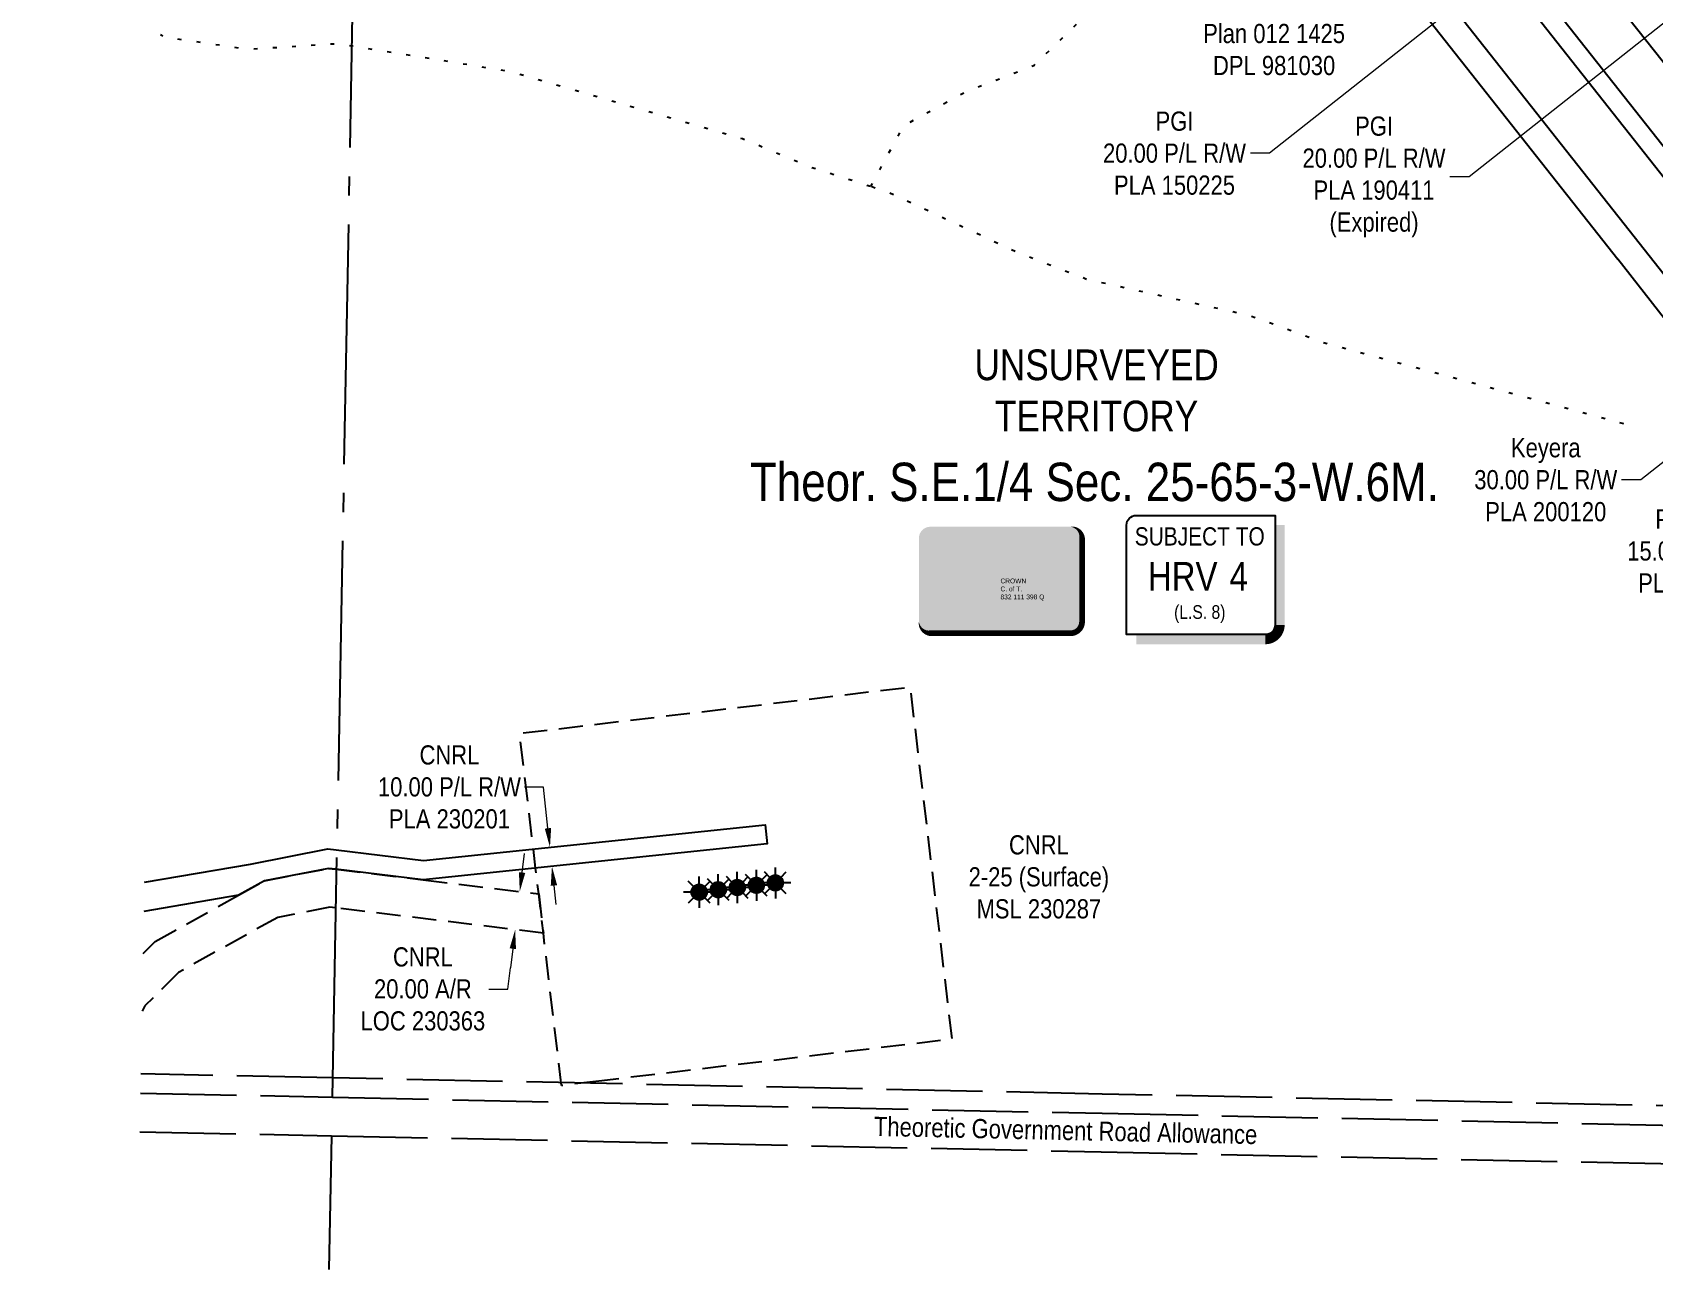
# Model space of a CAD drawing. Extents: x 413456 to 426437, y 6044251 to 6059667.
# Drawn here: x 414994 to 415838, y 6056227 to 6056872 of the extents above; entities that cross this region are included whole.
import ezdxf
from ezdxf.enums import TextEntityAlignment as Align

# ---------------------------------------------------------------- set-up
doc = ezdxf.new("R2018")
doc.units = 0
doc.header["$LTSCALE"] = 5
doc.header["$PDSIZE"] = 0.5
for name, pattern in [('foc-ACCESSROAD', [3.75, 2.5, -1.25]), ('foc-QUARTERLINE', [33, 25, -3, 2, -3]), ('foc-UNSURVEYED', [12.5, 10, -2.5]), ('foc-WHEELTRACKS', [2, 0.4, -1.6])]:
    doc.linetypes.add(name, pattern=pattern)
doc.layers.get('Defpoints').update_dxf_attribs({"color": 9})
for name, color, linetype in [('AS-OWNER', 7, 'Continuous'), ('C-RW', 13, 'Continuous'), ('C-SYMBOL', 7, 'Continuous'), ('CG-NOTES', 7, 'Continuous'), ('CTW', 7, 'Continuous'), ('F-AR', 190, 'foc-ACCESSROAD'), ('F-RW', 190, 'Continuous'), ('F-WS', 190, 'foc-ACCESSROAD'), ('F-WS-S', 8, 'Continuous'), ('L-QSEC', 8, 'foc-QUARTERLINE'), ('L-ROAD-T', 7, 'Continuous'), ('L-UNS-T', 3, 'Continuous'), ('L-USEC', 7, 'foc-UNSURVEYED'), ('oil_and_gas_wells_pt', 7, 'Continuous'), ('T-WATER-P3', 160, 'foc-WHEELTRACKS')]:
    doc.layers.add(name, color=color, linetype=linetype)
for name, color, linetype, lineweight in [('C-RW-T', 13, 'Continuous', 9), ('F-RW-T', 190, 'Continuous', 9), ('F-WS-T', 190, 'Continuous', 9)]:
    doc.layers.add(name, color=color, linetype=linetype, lineweight=lineweight)
doc.styles.add('175L', font='ARIALN.TTF', dxfattribs={"height": 20})
doc.styles.add('80CG', font='ARIALN.TTF', dxfattribs={"height": 10})
doc.styles.add('80L', font='ARIALN.TTF', dxfattribs={"height": 10})
doc.styles.add('HRV', font='ARIALN.TTF', dxfattribs={"height": 3})
doc.styles.get("Standard").update_dxf_attribs({"font": 'ARIALN.TTF'})
doc.dimstyles.new('Compass 5 000', dxfattribs={"dimscale": 5, "dimtxt": 9, "dimasz": 2, "dimexe": 0.2, "dimexo": 0.0625, "dimgap": 0.5, "dimtad": 0, "dimtih": 1, "dimtoh": 1, "dimzin": 0, "dimdsep": 46, "dimtxsty": '80CG', "dimcen": 0.1, "dimse1": 1, "dimse2": 1, "dimclrd": 256, "dimclrt": 256, "dimaunit": 1, "dimadec": 4, "dimazin": 0, "dimtfac": 0.06, "dimtofl": 0, "dimtmove": 0, "dimatfit": 1, "dimfxl": 0.2, "dimtolj": 1, "dimtzin": 0, "dimlwd": -1, "dimarcsym": 0})

# ---------------------------------------------------------------- blocks, each defined once
blk = doc.blocks.new('HRV')
blk.add_lwpolyline([(-35.14, 31.6), (37.21, 31.6), (37.21, -25.54, -0.414214), (32.21, -30.54), (-40.14, -30.54), (-40.14, 26.6, -0.414214)], format="xyb", close=True)
at = {"const_width": 5, "flags": 128}
blk.add_lwpolyline([(-35.14, -33.04), (32.21, -33.04, 0.414214), (39.71, -25.54), (39.71, 26.6)], format="xyb", dxfattribs=at)
at = {"style": '80L'}
blk.add_text('SUBJECT TO', height=9.5, dxfattribs=at).set_placement((-2.01, 13.06), align=Align.BOTTOM_CENTER)
blk.add_attdef('(N.W.1/4 00)', text='', height=7.12, dxfattribs=at).set_placement((-2.01, -24.45), align=Align.BOTTOM_CENTER)
at = {"layer": 'CTW', "color": 3, "style": 'HRV'}
blk.add_text('HRV', height=15, dxfattribs=at).set_placement((-10.88, -0.18), align=Align.MIDDLE_CENTER)
blk.add_attdef('0', text='', height=15, dxfattribs=at).set_placement((18.28, -0.18), align=Align.MIDDLE_CENTER)
blk = doc.blocks.new('*D96')
at = {"layer": 'C-RW-T', "transparency": 16777216}
for p, q in [((416049.42, 6056627.81), (416057.27, 6056634.01)), ((416025.87, 6056609.23), (415932.06, 6056535.17)), ((415932.06, 6056535.17), (415922.06, 6056535.17))]:
    blk.add_line(p, q, dxfattribs=at)
for points in [[(416048.39, 6056629.12), (416050.45, 6056626.51), (416041.57, 6056621.62)], [(416024.84, 6056610.53), (416026.91, 6056607.92), (416033.72, 6056615.42)]]:
    blk.add_solid(points, dxfattribs=at)
at = {"layer": 'Defpoints', "color": 0, "transparency": 16777216}
for p in [(415645.72, 6057123.09), (415637.87, 6057116.9), (416041.57, 6056621.62)]:
    blk.add_point(p, dxfattribs=at)
at = {"layer": 'C-RW-T', "transparency": 16777216, "insert": (415882.98, 6056535.17), "char_height": 10, "attachment_point": 5, "style": '80CG', "bg_fill": 3, "box_fill_scale": 1.1, "bg_fill_color": 256, "bg_fill_true_color": 13158600, "bg_fill_transparency": 0}
blk.add_mtext('\\A1;Veren\\P10.00 P/L R/W\\PPlan 832 1008\\PPLA 140377', dxfattribs=at)
blk = doc.blocks.new('*D122')
at = {"layer": 'Defpoints', "color": 0, "transparency": 16777216}
for p in [(415726.27, 6057183.62), (415710.58, 6057171.21), (415920.87, 6056937.6)]:
    blk.add_point(p, dxfattribs=at)
at = {"layer": 'F-RW-T', "transparency": 16777216}
for p, q in [((415928.71, 6056943.8), (415936.56, 6056950)), ((415897.34, 6056918.99), (415742.58, 6056796.57)), ((415742.58, 6056796.57), (415732.58, 6056796.57))]:
    blk.add_line(p, q, dxfattribs=at)
for points in [[(415927.68, 6056945.11), (415929.75, 6056942.49), (415920.87, 6056937.6)], [(415896.31, 6056920.29), (415898.38, 6056917.68), (415905.19, 6056925.19)]]:
    blk.add_solid(points, dxfattribs=at)
at = {"layer": 'F-RW-T', "transparency": 16777216, "insert": (415693.04, 6056796.57), "char_height": 10, "attachment_point": 5, "style": '80CG'}
blk.add_mtext('\\A1;PGI\\P20.00 P/L R/W\\PPLA 190411\\P(Expired)', dxfattribs=at)
blk = doc.blocks.new('*D175')
at = {"layer": 'Defpoints', "color": 0, "transparency": 16777216}
for p in [(415666.12, 6057169.82), (415643.33, 6057151.83), (415816.63, 6056979.19)]:
    blk.add_point(p, dxfattribs=at)
at = {"layer": 'F-RW-T', "transparency": 16777216}
for p, q in [((415824.48, 6056985.39), (415832.33, 6056991.58)), ((415786, 6056955), (415690.52, 6056879.62)), ((415690.52, 6056879.62), (415680.52, 6056879.62))]:
    blk.add_line(p, q, dxfattribs=at)
for points in [[(415823.45, 6056986.7), (415825.52, 6056984.08), (415816.63, 6056979.19)], [(415784.96, 6056956.31), (415787.03, 6056953.69), (415793.84, 6056961.2)]]:
    blk.add_solid(points, dxfattribs=at)
at = {"layer": 'F-RW-T', "transparency": 16777216, "insert": (415640.98, 6056879.62), "char_height": 10, "attachment_point": 5, "style": '80CG'}
blk.add_mtext('\\A1;Alliance\\P29.00 P/L R/W\\PPlan 012 1425\\PDPL 981030', dxfattribs=at)
blk = doc.blocks.new('*D177')
at = {"layer": 'Defpoints', "color": 0, "transparency": 16777216}
for p in [(415329.63, 6056454.03), (415263.71, 6056447.15), (415330.66, 6056444.1)]:
    blk.add_point(p, dxfattribs=at)
at = {"layer": 'F-RW-T', "transparency": 16777216}
for p, q in [((415260.43, 6056478.6), (415250.43, 6056478.6)), ((415262.68, 6056457.09), (415260.43, 6056478.6)), ((415265.79, 6056427.27), (415266.83, 6056417.32))]:
    blk.add_line(p, q, dxfattribs=at)
for points in [[(415264.33, 6056457.27), (415261.02, 6056456.92), (415263.71, 6056447.15)], [(415267.45, 6056427.44), (415264.13, 6056427.09), (415264.75, 6056437.21)]]:
    blk.add_solid(points, dxfattribs=at)
at = {"layer": 'F-RW-T', "transparency": 16777216, "insert": (415211.35, 6056478.6), "char_height": 10, "attachment_point": 5, "style": '80CG'}
blk.add_mtext('\\A1;CNRL\\P10.00 P/L R/W\\PPLA 230201', dxfattribs=at)
blk = doc.blocks.new('*D178')
at = {"layer": 'Defpoints', "color": 0, "transparency": 16777216}
for p in [(415222.35, 6056427.21), (415219.94, 6056407.37), (415245.58, 6056404.26)]:
    blk.add_point(p, dxfattribs=at)
at = {"layer": 'F-RW-T', "transparency": 16777216}
for p, q in [((415249.19, 6056434.02), (415250.4, 6056443.95)), ((415244.37, 6056394.33), (415243.16, 6056384.4)), ((415241.82, 6056373.31), (415243.16, 6056384.4)), ((415231.82, 6056373.31), (415241.82, 6056373.31))]:
    blk.add_line(p, q, dxfattribs=at)
for points in [[(415247.54, 6056434.22), (415250.85, 6056433.82), (415247.99, 6056424.09)], [(415242.72, 6056394.53), (415246.02, 6056394.13), (415245.58, 6056404.26)]]:
    blk.add_solid(points, dxfattribs=at)
at = {"layer": 'F-RW-T', "transparency": 16777216, "insert": (415197.51, 6056373.31), "char_height": 10, "attachment_point": 5, "style": '80CG'}
blk.add_mtext('\\A1;CNRL \\P20.00 A/R\\PLOC 230363', dxfattribs=at)
blk = doc.blocks.new('*D180')
at = {"layer": 'Defpoints', "color": 0, "transparency": 16777216}
for p in [(415891.84, 6056685.37), (415880.08, 6056676.08), (415928.32, 6056615.02)]:
    blk.add_point(p, dxfattribs=at)
at = {"layer": 'F-RW-T', "transparency": 16777216}
for p, q in [((415947.93, 6056630.52), (415955.78, 6056636.72)), ((415920.47, 6056608.82), (415911.28, 6056601.57)), ((415911.28, 6056601.57), (415901.28, 6056601.57))]:
    blk.add_line(p, q, dxfattribs=at)
for points in [[(415946.9, 6056631.83), (415948.96, 6056629.21), (415940.08, 6056624.32)], [(415919.44, 6056610.13), (415921.5, 6056607.52), (415928.32, 6056615.02)]]:
    blk.add_solid(points, dxfattribs=at)
at = {"layer": 'F-RW-T', "transparency": 16777216, "insert": (415862.2, 6056601.57), "char_height": 10, "attachment_point": 5, "style": '80CG'}
blk.add_mtext('\\A1;Pembina\\P15.00 P/L R/W\\PPLA 230936', dxfattribs=at)
blk = doc.blocks.new('*D181')
at = {"layer": 'Defpoints', "color": 0, "transparency": 16777216}
for p in [(415891.53, 6056685.77), (415951.65, 6056658.07), (415928.11, 6056639.47)]:
    blk.add_point(p, dxfattribs=at)
at = {"layer": 'F-RW-T', "transparency": 16777216}
for p, q in [((415922.91, 6056710.57), (415930.76, 6056716.77)), ((415883.68, 6056679.57), (415831.98, 6056638.72)), ((415831.98, 6056638.72), (415821.98, 6056638.72))]:
    blk.add_line(p, q, dxfattribs=at)
for points in [[(415921.88, 6056711.88), (415923.94, 6056709.26), (415915.06, 6056704.37)], [(415882.65, 6056680.88), (415884.71, 6056678.27), (415891.53, 6056685.77)]]:
    blk.add_solid(points, dxfattribs=at)
at = {"layer": 'F-RW-T', "transparency": 16777216, "insert": (415782.51, 6056638.72), "char_height": 10, "attachment_point": 5, "style": '80CG'}
blk.add_mtext('\\A1;Keyera\\P30.00 P/L R/W\\PPLA 200120', dxfattribs=at)
blk = doc.blocks.new('*D182')
at = {"layer": 'Defpoints', "color": 0, "transparency": 16777216}
for p in [(415846.69, 6056973.51), (415908.97, 6056894.77), (415893.51, 6056882.54)]:
    blk.add_point(p, dxfattribs=at)
at = {"layer": 'F-RW-T', "transparency": 16777216}
for p, q in [((415854.53, 6056979.72), (415862.37, 6056985.92)), ((415823.38, 6056955.08), (415638.63, 6056808.94)), ((415638.63, 6056808.94), (415628.63, 6056808.94))]:
    blk.add_line(p, q, dxfattribs=at)
for points in [[(415853.5, 6056981.03), (415855.56, 6056978.41), (415846.69, 6056973.51)], [(415822.35, 6056956.39), (415824.41, 6056953.77), (415831.22, 6056961.28)]]:
    blk.add_solid(points, dxfattribs=at)
at = {"layer": 'F-RW-T', "transparency": 16777216, "insert": (415589.09, 6056808.94), "char_height": 10, "attachment_point": 5, "style": '80CG'}
blk.add_mtext('\\A1;PGI\\P20.00 P/L R/W\\PPLA 150225', dxfattribs=at)
blk = doc.blocks.new('*U288')
h = blk.add_hatch(color=255)
edge = h.paths.add_edge_path()
edge.add_line((-36.5, -28.5), (36.5, -28.5))
edge.add_arc((36.5, -22.5), 6, 270, 360)
edge.add_line((42.5, -22.5), (42.5, 21))
edge.add_arc((36.5, 21), 6, 0, 90)
edge.add_line((36.5, 27), (-36.5, 27))
edge.add_arc((-36.5, 21), 6, 90, 180)
edge.add_line((-42.5, 21), (-42.5, -22.5))
edge.add_arc((-36.5, -22.5), 6, 180, 270)
at = {"color": 14, "flags": 128}
blk.add_lwpolyline([(-36.5, -28.5, 3, 3, 0), (36.5, -28.5, 3, 3, 0.414214), (42.5, -22.5, 3, 3, 0), (42.5, 21, 3, 0, 0.414214), (36.5, 27, 0, 0, 0), (-36.5, 27, 0, 0, 0.414214), (-42.5, 21, 0, 0, 0), (-42.5, -22.5, 0, 3, 0.414214)], format="xyseb", close=True, dxfattribs=at)
blk.add_lwpolyline([(-34, -22.5, 0, 7.5, 0), (0, 0, 0, 0, 0)], format="xyseb", dxfattribs=at)
at = {"color": 14, "lineweight": 30, "flags": 104}
blk.add_attdef('ENTER_TEXT', text='', height=10, dxfattribs=at).set_placement((0, 0), align=Align.MIDDLE_CENTER)
blk = doc.blocks.new('GAS')
h = blk.add_hatch(color=255)
h.dxf.hatch_style = 1
edge = h.paths.add_edge_path()
edge.add_arc((0, 0), 0.9, 0, 360)
for p, q in [((-0.81, 0), (-1.62, 0)), ((-0.57, 0.57), (-1.14, 1.14)), ((0, 0.81), (0, 1.62)), ((0.57, 0.57), (1.14, 1.14)), ((1.62, 0), (0.81, 0)), ((-0.57, -0.57), (-1.14, -1.14)), ((0, -0.81), (0, -1.62)), ((1.14, -1.14), (0.57, -0.57))]:
    blk.add_line(p, q)
blk.add_circle((0, 0), 0.8)

msp = doc.modelspace()

# ---------------------------------------------------------------- linework, layer by layer
at = {"layer": 'C-RW'}
msp.add_line((415884.513, 6056804.688), (415469.038, 6057330.716), dxfattribs=at)
at = {"layer": 'F-AR'}
msp.add_lwpolyline([(415051.766, 6056391.806), (415058.029, 6056398.063), (415101.467, 6056422.167), (415114.999, 6056429.676), (415148.378, 6056436.195), (415152.181, 6056435.735), (415197.671, 6056430.207), (415257.841, 6056422.898), (415260.266, 6056402.474), (415151.805, 6056415.651), (415149.107, 6056415.978), (415121.932, 6056410.671), (415070.173, 6056381.948), (415052.727, 6056364.519), (415051.204, 6056361.78)], dxfattribs=at)
at = {"layer": 'F-RW'}
for p, q in [((415855.501, 6056781.723), (415318.472, 6057461.65)), ((415405.562, 6057278.838), (415820.077, 6056753.72))]:
    msp.add_line(p, q, dxfattribs=at)
for points in [[(414994.076, 6057614.474), (415061.863, 6057527.144), (415063.521, 6057525.043), (415077.757, 6057507.011), (415096.75, 6057482.954), (415170.429, 6057389.634), (415211.838, 6057337.185), (415414.186, 6057290.561), (415554.459, 6057112.8), (415831.12, 6056762.226)], [(415237.626, 6057492.897), (415319.261, 6057476.777), (415863.345, 6056787.918)], [(415831.12, 6056762.226), (415943.197, 6056620.379), (415957.856, 6056601.825), (415987.33, 6056564.49), (416101.138, 6056420.329)], [(416096.705, 6056401.743), (415986.891, 6056540.844), (415957.417, 6056578.178), (415942.758, 6056596.746), (415820.077, 6056753.72)], [(415052.463, 6056429.03), (415107.715, 6056438.433), (415148.015, 6056446.303), (415152.37, 6056445.773), (415197.755, 6056440.26), (415375.881, 6056458.864), (415376.919, 6056448.927), (415197.671, 6056430.205), (415152.182, 6056435.732), (415148.378, 6056436.193), (415114.999, 6056429.674), (415101.47, 6056422.167), (415052.177, 6056413.779)]]:
    msp.add_lwpolyline(points, dxfattribs=at)
at = {"layer": 'F-WS', "flags": 128}
msp.add_lwpolyline([(415289.111, 6056325.305), (415269.703, 6056323.005), (415269.38, 6056325.719), (415260.266, 6056402.474), (415257.841, 6056422.898), (415256.247, 6056436.323), (415255.068, 6056446.245), (415247.907, 6056506.553), (415451.331, 6056530.714), (415473.11, 6056347.153), (415289.111, 6056325.305)], close=True, dxfattribs=at)
at = {"layer": 'L-QSEC'}
msp.add_line((415150.383, 6056316.944), (415164.648, 6057081.034), dxfattribs=at)
at = {"layer": 'L-QSEC', "flags": 128}
msp.add_lwpolyline([(415149.962, 6056296.837), (415148.5, 6056227.058)], dxfattribs=at)
at = {"layer": 'L-USEC'}
for p, q in [((415150.526, 6056326.993), (415050.591, 6056329.088)), ((415551.486, 6056318.59), (415150.526, 6056326.993)), ((415050.403, 6056319.039), (415150.383, 6056316.944)), ((415150.384, 6056316.944), (415551.346, 6056308.541)), ((415952.447, 6056310.187), (415551.486, 6056318.59)), ((415551.346, 6056308.541), (415952.26, 6056300.138)), ((415050.027, 6056298.931), (415149.962, 6056296.837)), ((415149.962, 6056296.837), (415550.925, 6056288.434)), ((415550.925, 6056288.434), (415951.887, 6056280.03))]:
    msp.add_line(p, q, dxfattribs=at)
at = {"layer": 'oil_and_gas_wells_pt'}
for p in [(415351.41, 6056425.064), (415361.302, 6056426.214), (415371.259, 6056427.364), (415381.154, 6056428.625), (415341.451, 6056423.804)]:
    msp.add_point(p, dxfattribs=at)
at = {"layer": 'T-WATER-P3', "flags": 128}
for points in [[(416234.862, 6056980.947), (416199.881, 6056972.39), (416159.736, 6056976.925), (416103.009, 6056942.003), (416099.075, 6056943.501), (416060.426, 6056933.357), (416047.458, 6056935.386), (416030.103, 6056950.825), (416024.723, 6056948.273), (415990.938, 6056952.481), (415982.533, 6056956.348), (415952.278, 6056948.712), (415919.36, 6056936.384), (415916.132, 6056933.362), (415888.452, 6056939.698), (415877.906, 6056946.029), (415835.168, 6056993.964), (415806.509, 6057013.481), (415727.19, 6056995.71), (415676.171, 6056976.419), (415663.974, 6056992.935), (415656.677, 6056992.612), (415646.393, 6056971.044), (415627.348, 6056978.57), (415610.147, 6056962.982), (415593.85, 6056928.468), (415571.395, 6056900.422), (415541.617, 6056879.793), (415515.782, 6056854.536), (415480.547, 6056840.92), (415447.909, 6056823.232), (415430.626, 6056791.597)], [(415430.626, 6056791.597), (415399.708, 6056801.515), (415363.95, 6056816.488), (415242.913, 6056851.513), (415153.233, 6056865.963), (415106.686, 6056863.028), (415063.124, 6056869.329), (415060.736, 6056870.725)], [(415823.11, 6056667.892), (415666.459, 6056710.203), (415627.773, 6056724.422), (415543.53, 6056743.128), (415506.949, 6056757.333), (415440.627, 6056788.237), (415430.626, 6056791.597)]]:
    msp.add_lwpolyline(points, dxfattribs=at)

# ---------------------------------------------------------------- block references
at = {"layer": 'AS-OWNER'}
ref = msp.add_blockref('*U288', (415498.428, 6056587.266), dxfattribs=at)
lines = msp.add_mtext('CROWN\\PC. of T.\\P832 111 398 Q', dxfattribs={"layer": '0', "color": 14, "insert": (415498.428, 6056587.266), "char_height": 2.5, "attachment_point": 1})
ref.add_attrib('ENTER_TEXT', '', (415498.428, 6056587.266), dxfattribs={"flags": 104}).embed_mtext(lines)
at = {"layer": 'CG-NOTES'}
msp.add_blockref('HRV', (415604.257, 6056588.571), dxfattribs=at).add_auto_attribs({'(N.W.1/4 00)': '(L.S. 8)', '0': '4'})
at = {"layer": 'F-WS-S', "xscale": 4.999999999999853, "yscale": 4.999999999999853, "zscale": 4.999999999999853}
for p in [(415361.302, 6056426.214), (415371.259, 6056427.364), (415381.154, 6056428.625), (415341.451, 6056423.804), (415351.41, 6056425.064)]:
    msp.add_blockref('GAS', p, dxfattribs=at)

# ---------------------------------------------------------------- texts
at = {"layer": 'C-SYMBOL', "color": 3, "style": '175L'}
msp.add_text('Theor. S.E.1/4 Sec. 25-65-3-W.6M.', height=19.99127, dxfattribs=at).set_placement((415547.344, 6056621.649), align=Align.BOTTOM_CENTER)
at = {"layer": 'F-WS-T', "insert": (415518.434, 6056431.718), "char_height": 10, "attachment_point": 5, "style": '80CG'}
msp.add_mtext('\\A1;CNRL\\P2-25 (Surface)\\PMSL 230287', dxfattribs=at)
at = {"layer": 'L-UNS-T', "color": 3, "insert": (415548.515, 6056685.205), "char_height": 16, "attachment_point": 5, "style": '80L'}
msp.add_mtext_dynamic_manual_height_columns('\\pxqc;UNSURVEYED TERRITORY', width=126.30343, gutter_width=47.459, heights=[0], dxfattribs=at)

# ---------------------------------------------------------------- dimensions: what is measured, and where the dimension line sits
at = {"layer": 'F-RW-T'}
dim = msp.add_linear_dim(base=(415263.714, 6056447.149), p1=(415330.664, 6056444.096), p2=(415329.626, 6056454.033), angle=95.962476, text='CNRL\\P10.00 P/L R/W\\PPLA 230201', dimstyle='Compass 5 000', dxfattribs=at)
dim.commit()
dim.dimension.update_dxf_attribs({"geometry": '*D177', "text_midpoint": (415211.347, 6056478.6), "dimtype": 161})
dim = msp.add_linear_dim(base=(415245.576, 6056404.258), p1=(415222.35, 6056427.209), p2=(415219.941, 6056407.373), angle=263.073127, text='CNRL \\P20.00 A/R\\PLOC 230363', dimstyle='Compass 5 000', override={"dimtmove": 1}, dxfattribs=at)
dim.commit()
dim.dimension.update_dxf_attribs({"geometry": '*D178', "text_midpoint": (415236.31, 6056373.307), "dimtype": 161})

# ---------------------------------------------------------------- next in the draw order: texts
at = {"layer": 'L-ROAD-T', "insert": (415532.475, 6056304.595), "char_height": 9.99045, "width": 200.85151, "attachment_point": 2, "rotation": 358.76703, "style": '80L', "bg_fill": 3, "box_fill_scale": 1.15, "bg_fill_color": 256, "bg_fill_true_color": 256, "bg_fill_transparency": 0}
msp.add_mtext('Theoretic Government Road Allowance', dxfattribs=at)

# ---------------------------------------------------------------- next in the draw order: dimensions: what is measured, and where the dimension line sits
at = {"layer": 'C-RW-T'}
dim = msp.add_linear_dim(base=(416041.572, 6056621.618), p1=(415637.867, 6057116.895), p2=(415645.717, 6057123.092), angle=38.286934, text='Veren\\P10.00 P/L R/W\\PPlan 832 1008\\PPLA 140377', dimstyle='Compass 5 000', override={"dimtfill": 1}, dxfattribs=at)
dim.commit()
dim.dimension.update_dxf_attribs({"geometry": '*D96', "text_midpoint": (415882.978, 6056535.171), "dimtype": 161})

# ---------------------------------------------------------------- next in the draw order: dimensions: what is measured, and where the dimension line sits
at = {"layer": 'F-RW-T'}
for base, p1, p2, angle, text, picture, middle in [((415920.871, 6056937.596), (415710.581, 6057171.215), (415726.266, 6057183.622), 38.343944, 'PGI\\P20.00 P/L R/W\\PPLA 190411\\P(Expired)', '*D122', (415693.043, 6056796.568)), ((415816.634, 6056979.191), (415643.334, 6057151.83), (415666.124, 6057169.823), 38.292315, 'Alliance\\P29.00 P/L R/W\\PPlan 012 1425\\PDPL 981030', '*D175', (415640.983, 6056879.619)), ((415846.687, 6056973.515), (415893.506, 6056882.541), (415908.971, 6056894.773), 38.343782, 'PGI\\P20.00 P/L R/W\\PPLA 150225', '*D182', (415589.093, 6056808.942)), ((415891.527, 6056685.773), (415951.645, 6056658.071), (415928.109, 6056639.475), 218.313416, 'Keyera\\P30.00 P/L R/W\\PPLA 200120', '*D181', (415782.514, 6056638.722)), ((415928.316, 6056615.024), (415891.843, 6056685.373), (415880.076, 6056676.075), 218.314357, 'Pembina\\P15.00 P/L R/W\\PPLA 230936', '*D180', (415862.201, 6056601.566))]:
    dim = msp.add_linear_dim(base=base, p1=p1, p2=p2, angle=angle, text=text, dimstyle='Compass 5 000', dxfattribs=at)
    dim.commit()
    dim.dimension.update_dxf_attribs({"geometry": picture, "text_midpoint": middle, "dimtype": 161})

doc.saveas('drawing.dxf')
